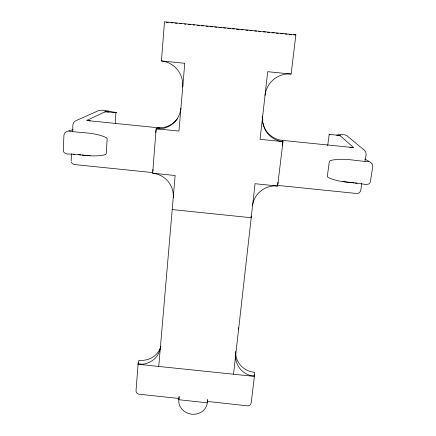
<?xml version="1.0" encoding="UTF-8"?>
<svg xmlns="http://www.w3.org/2000/svg" width="436" height="436" viewBox="0 0 436 436"><rect width="100%" height="100%" fill="white"/><g stroke="black" fill="none" stroke-linecap="round" stroke-linejoin="round"><path stroke-width="0.65" d="M71.155 161.118L71.52 153.908M72.654 131.503C73.373 128.102 71.45 122.707 75.515 120.854L99.141 110.384C104.88 109.512 110.755 111.97 116.434 112.521M235.751 351.389A21.141 19.609 1.1 0 0 254.482 372.333L254.586 374.856L251.24 402.63C251.076 404.488 249.348 406.047 247.457 405.834L207.405 401.447M115.235 123.443L115.927 112.75L116.363 112.515M178.989 397.932L179.098 396.569L178.798 399.741A14.323 13.053 8.4 0 0 191.769 414.2A14.323 13.053 8.4 0 0 207.274 402.799L207.607 399.627L207.4 401.534M173.245 197.557A22.541 21.827 30.1 0 0 152.66 173.206L156.132 128.767A23.484 22.917 61.1 0 0 180.924 108.03M182.728 87.026A23.762 23.119 68 0 0 161.434 60.958L164.497 21.8L295.864 34.842L291.134 74.038A23.817 23.255 -55.5 0 0 265.023 95.402M160.879 346.266A21.07 19.522 15.8 0 1 138.997 360.278L138.212 362.698L136.048 390.275C135.787 392.111 137.171 394.008 139.046 394.199L178.983 398.488M254.651 376.421L158.748 366.447L175.136 175.512L152.66 173.206M207.432 401.125L207.274 402.799L178.798 399.741L178.994 398.635M282.517 145.455L282.8 141.422L282.414 140.387A23.212 22.748 -48.3 0 1 262.581 122.004M238.252 329.109L238.405 327.758M233.533 374.164L255.049 183.709L277.623 186.025L282.975 141.651A23.533 23.059 -47.7 0 1 264.439 128.168L262.772 122.369L262.663 116.298M278.07 182.324L277.503 185.376L356.822 193.508C361.962 193.649 360.866 186.837 361.667 183.6M327.676 145.695L329.213 134.364L328.902 134.059M364.987 161.276C364.948 157.778 367.902 152.878 364.327 150.202L346.604 135.465L345.029 134.86L337.976 134.261M72.948 129.666C70.005 130.882 64.381 130.838 63.928 135.095L63.296 151.02L64.201 152.72L66.833 153.979C79.581 153.968 92.841 157.848 105.441 154.595L106.231 153.701L107.158 138.822L106.488 137.771C94.906 132.119 81.336 133.1 68.904 131.122M295.864 34.842L293.75 34.885M90.198 155.696L82.044 154.987M166.236 22.225L168.263 22.427M170.961 22.694L172.983 22.895M175.005 23.097L177.032 23.299M179.73 23.566L181.752 23.767M184.455 24.035L185.801 24.165M188.499 24.438L190.527 24.639M193.224 24.907L194.57 25.037M197.274 25.304L199.296 25.506M201.318 25.708L203.345 25.909M206.043 26.176L208.065 26.378M210.092 26.58L212.79 26.847M214.812 27.048L216.839 27.25M218.861 27.452L221.559 27.719M223.586 27.92L225.608 28.122M227.63 28.324L230.328 28.591M232.355 28.792L234.377 28.989M236.405 29.19L239.102 29.457M241.124 29.659L243.146 29.861M245.85 30.128L247.871 30.329M249.893 30.531L251.921 30.733M254.619 31L256.641 31.201M258.668 31.403L260.69 31.605M263.388 31.872L265.415 32.073M267.437 32.275L269.459 32.477M272.162 32.744L274.184 32.945M276.206 33.141L278.233 33.343M280.255 33.545L282.953 33.812M284.981 34.013L287.002 34.215M289.024 34.417L291.728 34.684M161.434 60.958L184.766 63.296L178.945 131.083L156.132 128.767M291.134 74.038L267.699 71.695L260.063 139.324L282.975 141.651M115.927 112.75L105.349 111.676L86.682 120.505L159.919 127.944M329.213 134.364L339.889 135.449L353.601 147.613L282.414 140.387M368.785 161.663C356.076 161.086 342.843 157.352 330.221 160.573L329.349 161.473L327.316 176.308L327.921 177.348C339.704 183.109 353.574 182.003 366.164 184.613L369.009 183.91L370.24 182.417L372.775 166.574C373.162 162.241 367.581 160.998 364.91 159.042M73.493 154.11L74.807 154.246M78.099 154.584L80.725 154.851M353.678 182.782L342.794 181.54M355.008 182.918L357.008 183.125M152.998 172.607L74.365 164.546L72.365 163.68L71.264 162.072M172.209 209.574L251.207 217.733L251.103 216.054M137.721 364.202L158.748 366.447M104.738 111.965A3.368 0.343 4.8 0 1 108.635 112.008M177.725 118.32A23.168 22.612 61.5 0 1 157.271 127.672M152.862 171.272A3.761 0.387 -84.5 0 1 152.949 169.5M252.558 205.732A22.601 21.947 -11.8 0 1 277.623 186.025M262.221 118.031A23.212 22.748 -48.3 0 1 262.303 116.025M90.421 120.881A3.81 0.436 4.5 0 1 87.462 120.134M155.837 132.571A3.826 0.398 -84.8 0 1 156.568 128.347M160.432 346.854A21.337 19.74 15.8 0 1 143.215 364.12L141.259 364.147A3.581 1.493 -5 0 1 138.899 363.744A3.521 1.466 -5 0 1 138.212 362.698M235.745 354.599A21.408 19.833 1.2 0 0 249.261 375.178L251.18 375.619A3.586 1.515 16.4 0 0 253.616 375.728A3.526 1.488 16.4 0 0 254.586 374.856M353.024 147.106A3.831 0.441 6.9 0 1 349.819 147.232M336.57 135.111A3.384 0.349 6.6 0 1 340.336 135.841"/></g></svg>
